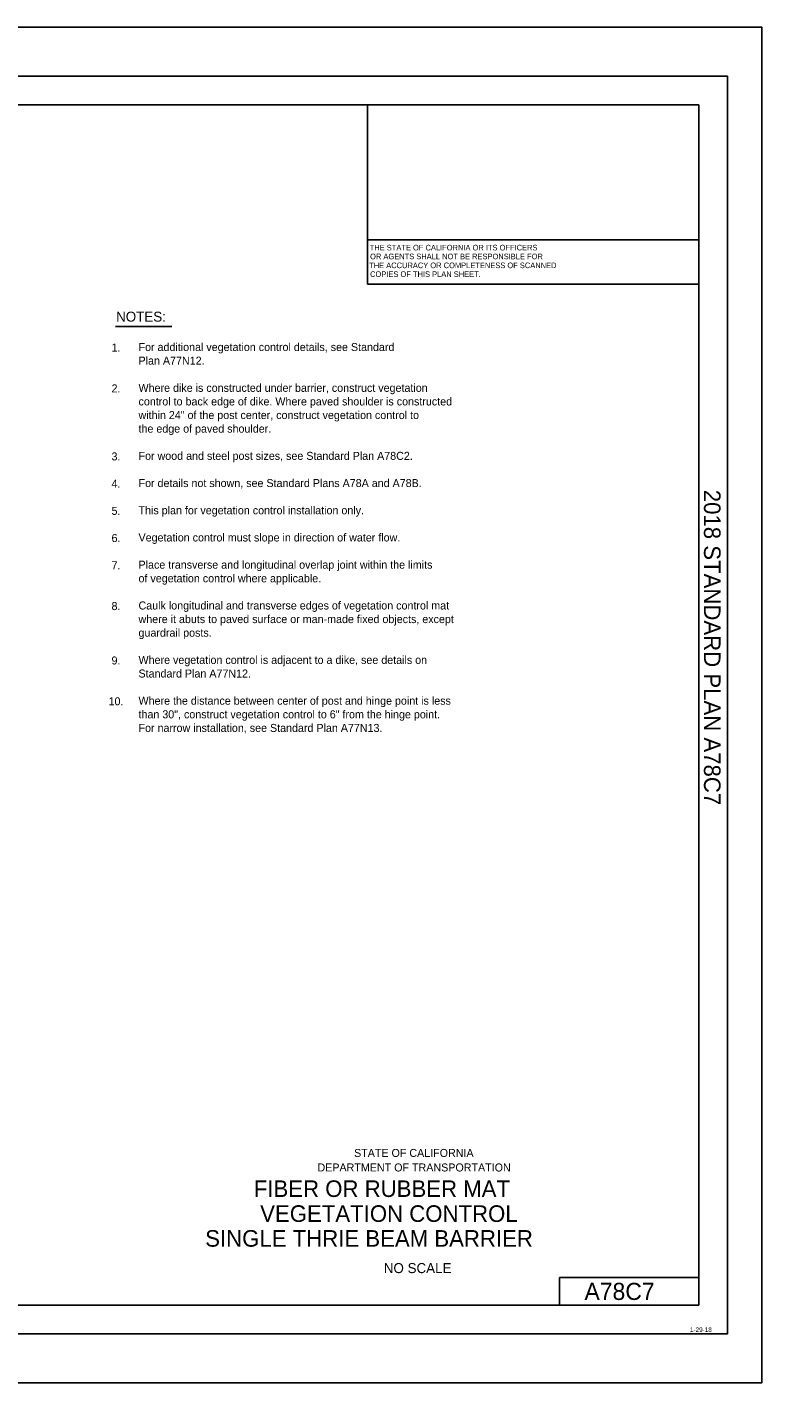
# Model space of a CAD drawing. Extents: x -893 to 867, y -474 to 712.
# Drawn here: x 224 to 867, y -474 to 712 of the extents above; entities that cross this region are included whole.
import ezdxf

# ---------------------------------------------------------------- set-up
doc = ezdxf.new("R2010")
doc.units = 0
for name, color, linetype in [('10 Sheet Format', 7, 'Continuous'), ('57 Undefined', 7, 'Continuous'), ('60 Nongeo Data', 7, 'Continuous')]:
    doc.layers.add(name, color=color, linetype=linetype)

msp = doc.modelspace()

# ---------------------------------------------------------------- linework, layer by layer
at = {"layer": '10 Sheet Format'}
for p, q in [((836.6, 668.9), (836.6, 668.9)), ((-813.5, 644), (811.5, 644)), ((521.6, 487.1), (521.6, 644)), ((811.5, -406), (811.5, 644)), ((811.5, 525.9), (521.6, 525.9)), ((811.5, 487.1), (521.6, 487.1)), ((689.5, -406), (689.5, -382)), ((689.5, -382), (811.5, -382)), ((-813.5, -406), (811.5, -406)), ((836.6, -431), (836.6, -431))]:
    msp.add_line(p, q, dxfattribs=at)
for points in [[(-893.5, -474), (866.5, -474), (866.5, 712), (-893.5, 712)], [(-863.4, 669), (836.6, 669), (836.6, -431), (-863.4, -431)], [(-863.4, 669), (836.6, 669), (836.6, -431), (-863.4, -431)]]:
    msp.add_lwpolyline(points, close=True, dxfattribs=at)
at = {"layer": '57 Undefined'}
msp.add_line((301.2, 450.2), (350.4, 450.2), dxfattribs=at)
at = {"layer": '60 Nongeo Data'}
msp.add_line((811.5, 644), (811.5, 644), dxfattribs=at)

# ---------------------------------------------------------------- texts
at = {"layer": '10 Sheet Format'}
for s, height, p in [('THE STATE OF CALIFORNIA OR ITS OFFICERS', 4.9, (523.6, 516.6)), ('OR AGENTS SHALL NOT BE RESPONSIBLE FOR', 4.9, (523.9, 508.9)), ('THE ACCURACY OR COMPLETENESS OF SCANNED', 4.9, (523.1, 501.1)), ('COPIES OF THIS PLAN SHEET.', 4.9, (523.9, 493.4)), ('STATE OF CALIFORNIA', 7, (509.9, -276.4)), ('DEPARTMENT OF TRANSPORTATION', 7, (477.9, -289.1)), ('FIBER OR RUBBER MAT', 14.5, (422.2, -311.4)), ('VEGETATION CONTROL', 14.5, (427.8, -333.2)), ('SINGLE THRIE BEAM BARRIER', 14.5, (379.7, -354.9)), ('NO SCALE', 8.75, (535.9, -378)), ('A78C7', 15, (711.4, -401.5)), ('1-29-18', 4, (803.7, -429.5))]:
    msp.add_text(s, height=height, dxfattribs=at).set_placement(p)
msp.add_text('2018 STANDARD PLAN A78C7', height=14.5, rotation=270, dxfattribs=at).set_placement((815.9, 307.2))
at = {"layer": '57 Undefined'}
for s, height, p in [('NOTES:', 8.75, (301.8, 454.3)), (' 1.', 7, (295.2, 428.1)), ('For additional vegetation control details, see Standard', 7, (321.4, 428.6)), ('Plan A77N12.', 7, (321.4, 416.7)), (' 2. ', 7, (295.2, 392.4)), ('Where dike is constructed under barrier, construct vegetation', 7, (321.4, 392.9)), ('control to back edge of dike. Where paved shoulder is constructed', 7, (321.4, 381)), ('within 24" of the post center, construct vegetation control to', 7, (321.4, 369.1)), ('the edge of paved shoulder.', 7, (321.4, 357.2)), (' 3. ', 7, (295.2, 332.9)), ('For wood and steel post sizes, see Standard Plan A78C2.', 7, (321.4, 333.4)), (' 4.', 7, (295.2, 309.1)), ('For details not shown, see Standard Plans A78A and A78B.', 7, (321.4, 309.6)), (' 5.', 7, (295.2, 285.3)), ('This plan for vegetation control installation only.', 7, (321.4, 285.8)), (' 6. ', 7, (295.2, 261.5)), ('Vegetation control must slope in direction of water flow. ', 7, (321.4, 262)), (' 7.', 7, (295.2, 237.7)), ('Place transverse and longitudinal overlap joint within the limits ', 7, (321.4, 238.2)), ('of vegetation control where applicable.', 7, (321.4, 226.3)), (' 8.', 7, (295.2, 202)), ('Caulk longitudinal and transverse edges of vegetation control mat', 7, (321.4, 202.5)), ('where it abuts to paved surface or man-made fixed objects, except', 7, (321.4, 190.6)), ('guardrail posts.', 7, (321.4, 178.7)), (' 9.', 7, (295.2, 154.4)), ('Where vegetation control is adjacent to a dike, see details on', 7, (321.4, 154.9)), ('Standard Plan A77N12.', 7, (321.4, 143)), ('10.', 7, (295.2, 118.7)), ('Where the distance between center of post and hinge point is less', 7, (321.4, 119.2)), ('than 30", construct vegetation control to 6" from the hinge point.', 7, (321.4, 107.3)), ('For narrow installation, see Standard Plan A77N13.', 7, (321.4, 95.4))]:
    msp.add_text(s, height=height, dxfattribs=at).set_placement(p)

doc.saveas('drawing.dxf')
